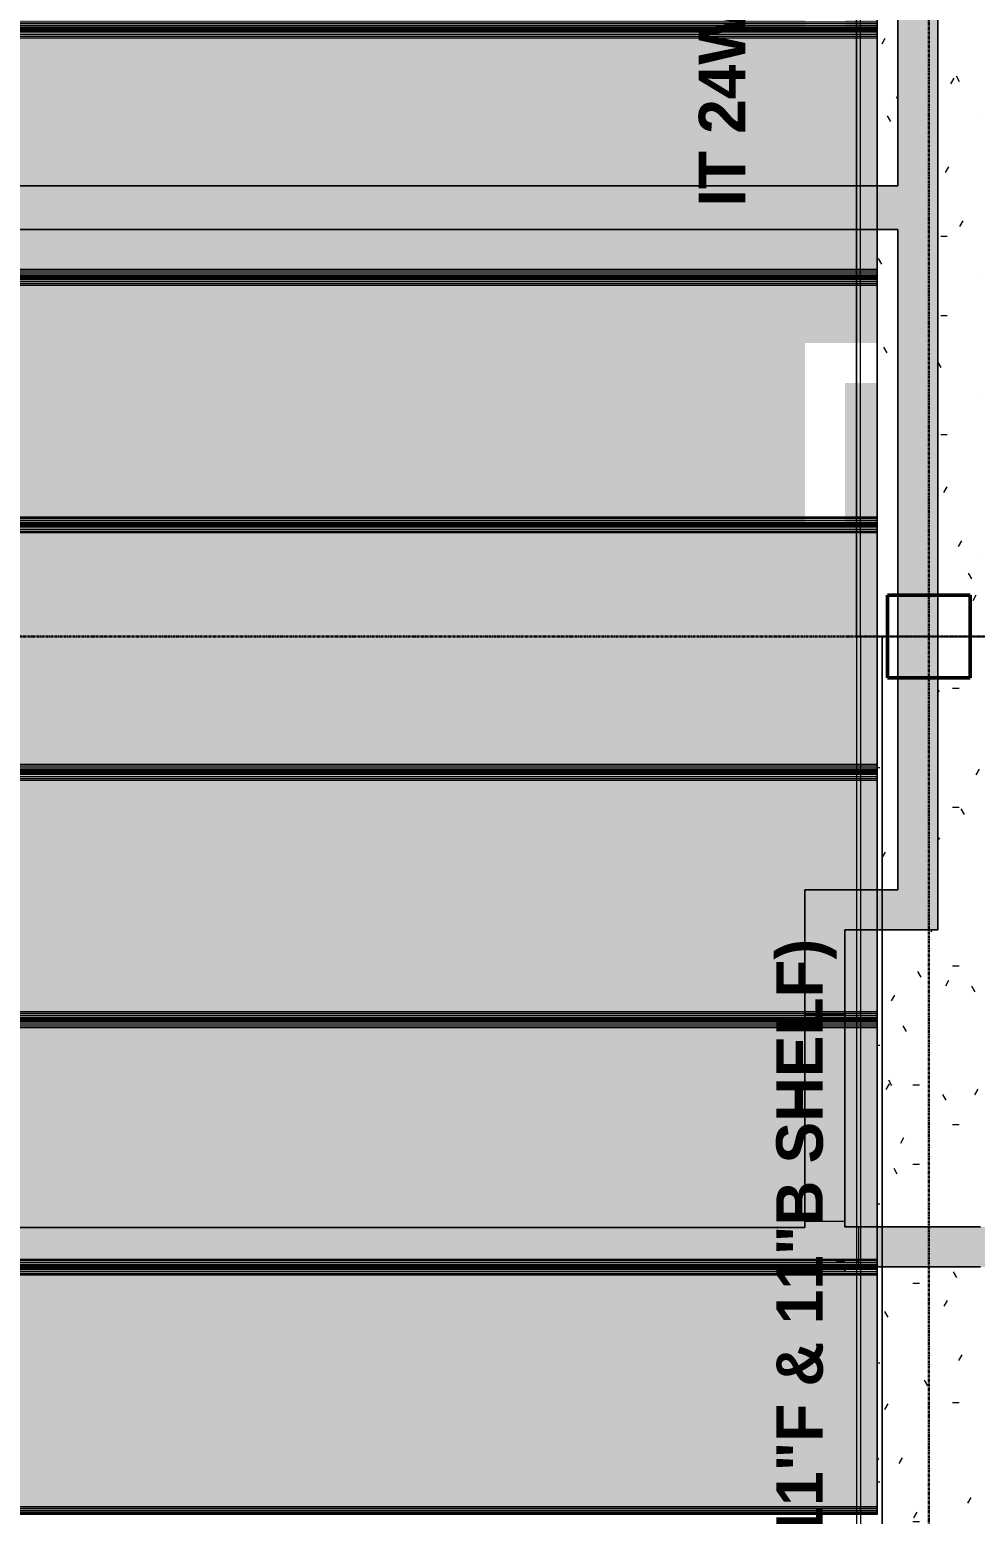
# Model space of a CAD drawing. Header units: inches. Extents: x -15746 to 650, y -81 to 12338.
# Drawn here: x -3655.3 to -3472.3, y 10297.3 to 10584.6 of the extents above; entities that cross this region are included whole.
import ezdxf

# ---------------------------------------------------------------- set-up
doc = ezdxf.new("R2010")
doc.units = ezdxf.units.IN
doc.header["$MEASUREMENT"] = 0
doc.linetypes.add('Grid Line 1_2_', pattern=[0.875, 0.5, -0.125, 0.125, -0.125])
for name, color, linetype, lineweight in [('I-WALL', 2, 'Continuous', 13), ('S-BEAM', 12, 'Continuous', 9), ('S-BEAM-IDEN', 2, 'Continuous', 30), ('S-COLS', 52, 'Continuous', 9), ('S-GRID', 1, 'Continuous', 9)]:
    doc.layers.add(name, color=color, linetype=linetype, lineweight=lineweight)
doc.styles.add('Century Gothic_B', font='', dxfattribs={"height": 9})
doc.styles.get('Century Gothic_B').set_extended_font_data('Century Gothic', bold=True)
pattern_1 = [(0, (0, 0), (30.72, 7.68), [1.267, -21.773, 1.267, -21.773, -122.88]), (0, (0, 0), (30.72, 7.68), [-46.08, 1.267, -44.813, 1.267, -21.773, -53.76]), (0, (0, 0), (30.72, 7.68), [-115.2, 1.267, -14.093, 1.267, -37.133]), (120, (11.52, 3.84), (-22.011075, 22.7643004), [1.267, -21.773, 1.267, -21.773, -122.88]), (120, (11.52, 3.84), (-22.011075, 22.7643004), [-46.08, 1.267, -44.813, 1.267, -21.773, -53.76]), (120, (11.52, 3.84), (-22.011075, 22.7643004), [-115.2, 1.267, -14.093, 1.267, -37.133]), (240, (15.36, 19.2), (-8.708925, -30.4443004), [1.267, -21.773, 1.267, -21.773, -122.88]), (240, (15.36, 19.2), (-8.708925, -30.4443004), [-46.08, 1.267, -44.813, 1.267, -21.773, -53.76]), (240, (15.36, 19.2), (-8.708925, -30.4443004), [-115.2, 1.267, -14.093, 1.267, -37.133])]
pattern_2 = [(270, (-10317.189, -3481.324), (7.68, -30.72), [1.267, -21.773, 1.267, -21.773, -122.88]), (270, (-10317.189, -3481.324), (7.68, -30.72), [-46.08, 1.267, -44.813, 1.267, -21.773, -53.76]), (270, (-10317.189, -3481.324), (7.68, -30.72), [-115.2, 1.267, -14.093, 1.267, -37.133]), (30, (-10313.349, -3492.844), (22.7643004, 22.011075), [1.267, -21.773, 1.267, -21.773, -122.88]), (30, (-10313.349, -3492.844), (22.7643004, 22.011075), [-46.08, 1.267, -44.813, 1.267, -21.773, -53.76]), (30, (-10313.349, -3492.844), (22.7643004, 22.011075), [-115.2, 1.267, -14.093, 1.267, -37.133]), (150, (-10297.989, -3496.684), (-30.4443004, 8.708925), [1.267, -21.773, 1.267, -21.773, -122.88]), (150, (-10297.989, -3496.684), (-30.4443004, 8.708925), [-46.08, 1.267, -44.813, 1.267, -21.773, -53.76]), (150, (-10297.989, -3496.684), (-30.4443004, 8.708925), [-115.2, 1.267, -14.093, 1.267, -37.133])]

# ---------------------------------------------------------------- blocks, each defined once
blk = doc.blocks.new('CTR - 1st Phase - Common Walls_rvt-1-FRAMING PLAN - 1ST FLOOR')
at = {"layer": 'I-WALL', "lineweight": 5, "transparency": 33554585}
h = blk.add_hatch(color=8, dxfattribs=at)
h.paths.add_polyline_path([(-3479.55, 10418.16), (-3479.55, 10459.19), (-3487.3, 10459.19), (-3487.3, 10418.16)], flags=0)
h.paths.add_polyline_path([(-3479.55, 10475.19), (-3479.55, 10642.81), (-3487.3, 10642.81), (-3487.3, 10475.19), (-3483.01, 10475.19)], flags=0)
for points in [[(-3495.32, 10545.94), (-3495.32, 10554.44), (-3819.32, 10554.44), (-3819.32, 10545.94), (-3531.71, 10545.94)], [(-3494.54, 10545.94), (-3494.54, 10554.44), (-3495.32, 10554.44), (-3495.32, 10545.94)], [(-3491.32, 10545.94), (-3491.32, 10554.44), (-3494.54, 10554.44), (-3494.54, 10545.94)], [(-3487.3, 10545.94), (-3487.3, 10554.44), (-3491.32, 10554.44), (-3491.32, 10545.94)], [(-3479.55, 10467.21), (-3479.55, 10467.23), (-3481.31, 10467.21)], [(-3505.3, 10410.41), (-3495.32, 10410.41), (-3495.32, 10418.16), (-3505.3, 10418.16)], [(-3491.32, 10410.41), (-3491.32, 10418.16), (-3495.32, 10418.16), (-3495.32, 10410.41), (-3494.54, 10410.41)], [(-3487.3, 10410.41), (-3479.55, 10410.41), (-3479.55, 10418.16), (-3491.32, 10418.16), (-3491.32, 10410.41)], [(-3497.55, 10394.09), (-3497.55, 10394.32), (-3505.3, 10394.32), (-3505.3, 10394.09)], [(-3505.3, 10392.66), (-3497.55, 10392.66), (-3497.55, 10393.49), (-3505.3, 10393.49), (-3505.3, 10393.03)], [(-3491.32, 10345.21), (-3471.32, 10345.24), (-3471.32, 10352.96), (-3491.32, 10352.96), (-3491.32, 10345.24)], [(-3505.3, 10346.04), (-3499.1, 10346.04), (-3499.46, 10346.43), (-3819.32, 10346.43), (-3819.32, 10346.04), (-3531.71, 10346.04)], [(-3531.71, 10344.78), (-3497.95, 10344.78), (-3498.29, 10345.15), (-3497.55, 10345.19), (-3497.57, 10345.24), (-3498.37, 10345.24), (-3498.71, 10345.61), (-3819.32, 10345.61), (-3819.32, 10344.78), (-3801.85, 10344.78)], [(-3499.1, 10346.04), (-3497.55, 10346.04), (-3497.55, 10346.43), (-3499.46, 10346.43)], [(-3494.92, 10346.04), (-3494.92, 10346.43), (-3495.32, 10346.43), (-3495.32, 10346.04), (-3495.21, 10346.04)], [(-3494.93, 10345.24), (-3494.92, 10345.24), (-3494.92, 10345.61), (-3495.32, 10345.61), (-3495.32, 10345.24)]]:
    blk.add_hatch(color=8, dxfattribs=at).paths.add_polyline_path(points, flags=0)
h = blk.add_hatch(color=8, dxfattribs=at)
h.paths.add_polyline_path([(-3482.04, 10459.19), (-3479.55, 10459.22), (-3479.55, 10467.21), (-3487.3, 10467.21), (-3487.3, 10459.19)], flags=0)
h.paths.add_polyline_path([(-3479.55, 10467.23), (-3479.55, 10475.19), (-3487.3, 10475.19), (-3487.3, 10467.23), (-3481.28, 10467.23)], flags=0)
h = blk.add_hatch(color=8, dxfattribs=at)
h.paths.add_polyline_path([(-3497.55, 10352.84), (-3497.55, 10354.09), (-3505.3, 10354.09), (-3505.3, 10352.84)], flags=0)
h.paths.add_polyline_path([(-3505.3, 10394.32), (-3497.55, 10394.32), (-3497.55, 10410.41), (-3505.3, 10410.41), (-3505.3, 10395.09)], flags=0)
h = blk.add_hatch(color=8, dxfattribs=at)
h.paths.add_polyline_path([(-3505.3, 10391.84), (-3497.55, 10391.84), (-3497.55, 10392.23), (-3505.3, 10392.23)], flags=0)
h.paths.add_polyline_path([(-3505.3, 10393.92), (-3497.55, 10393.92), (-3497.55, 10394.09), (-3505.3, 10394.09)], flags=0)
h = blk.add_hatch(color=8, dxfattribs=at)
h.paths.add_polyline_path([(-3505.3, 10354.09), (-3497.55, 10354.09), (-3497.55, 10391.84), (-3505.3, 10391.84)], flags=0)
h.paths.add_polyline_path([(-3497.55, 10392.23), (-3497.55, 10392.66), (-3505.3, 10392.66), (-3505.3, 10392.23)], flags=0)
h.paths.add_polyline_path([(-3505.3, 10393.49), (-3497.55, 10393.49), (-3497.55, 10393.92), (-3505.3, 10393.92)], flags=0)
h = blk.add_hatch(color=8, dxfattribs=at)
h.paths.add_polyline_path([(-3497.55, 10344.35), (-3497.55, 10345.15), (-3498.29, 10345.15), (-3497.95, 10344.78), (-3819.32, 10344.78), (-3819.32, 10344.35), (-3497.56, 10344.35)], flags=0)
h.paths.add_polyline_path([(-3497.55, 10345.24), (-3497.55, 10346.04), (-3819.32, 10346.04), (-3819.32, 10345.61), (-3498.71, 10345.61), (-3498.37, 10345.24), (-3497.57, 10345.24)], flags=0)
h.paths.add_polyline_path([(-3744.51, 10346.43), (-3497.55, 10346.43), (-3497.55, 10352.84), (-3819.32, 10352.84), (-3819.32, 10346.43), (-3801.85, 10346.43)], flags=0)
h = blk.add_hatch(color=8, dxfattribs=at)
h.paths.add_polyline_path([(-3454.92, 10345.21), (-3410.55, 10345.21), (-3410.55, 10345.49), (-3454.92, 10345.49)], flags=0)
h.paths.add_polyline_path([(-3495.32, 10345.24), (-3495.32, 10346.04), (-3497.55, 10346.04), (-3497.55, 10345.24)], flags=0)
h.paths.add_polyline_path([(-3451.75, 10345.89), (-3410.55, 10345.89), (-3410.55, 10346.69), (-3412.03, 10346.69), (-3411.65, 10346.32), (-3454.92, 10346.32), (-3454.92, 10345.89)], flags=0)
h.paths.add_polyline_path([(-3495.32, 10346.43), (-3495.32, 10352.96), (-3497.55, 10352.96), (-3497.55, 10346.43), (-3495.34, 10346.43)], flags=0)
h.paths.add_polyline_path([(-3412.11, 10346.77), (-3410.55, 10346.77), (-3410.55, 10347.58), (-3454.92, 10347.58), (-3454.92, 10347.15), (-3412.48, 10347.15)], flags=0)
h.paths.add_polyline_path([(-3413.31, 10347.97), (-3410.55, 10347.97), (-3410.55, 10352.96), (-3454.92, 10352.96), (-3454.92, 10347.97), (-3418.3, 10347.97)], flags=0)
h = blk.add_hatch(color=8, dxfattribs=at)
h.paths.add_polyline_path([(-3495.32, 10345.61), (-3494.92, 10345.61), (-3494.92, 10346.04), (-3495.32, 10346.04)], flags=0)
h.paths.add_polyline_path([(-3494.92, 10346.43), (-3494.92, 10352.96), (-3495.32, 10352.95), (-3495.32, 10346.43)], flags=0)
h = blk.add_hatch(color=8, dxfattribs=at)
h.paths.add_polyline_path([(-3468.11, 10345.21), (-3467.32, 10345.21), (-3467.32, 10345.49), (-3471.32, 10345.49), (-3471.32, 10345.21)], flags=0)
h.paths.add_polyline_path([(-3494.54, 10345.61), (-3491.32, 10345.61), (-3491.32, 10346.04), (-3494.92, 10346.04), (-3494.92, 10345.61)], flags=0)
h.paths.add_polyline_path([(-3468.11, 10345.89), (-3467.32, 10345.89), (-3467.32, 10346.32), (-3471.32, 10346.32), (-3471.32, 10345.89)], flags=0)
h.paths.add_polyline_path([(-3494.54, 10346.43), (-3491.32, 10346.43), (-3491.32, 10352.96), (-3494.92, 10352.96), (-3494.92, 10346.43)], flags=0)
h.paths.add_polyline_path([(-3467.32, 10347.15), (-3467.32, 10347.58), (-3471.32, 10347.58), (-3471.32, 10347.15), (-3468.11, 10347.15)], flags=0)
h.paths.add_polyline_path([(-3468.11, 10347.97), (-3467.32, 10347.97), (-3467.32, 10352.96), (-3471.32, 10352.96), (-3471.32, 10347.97)], flags=0)
h = blk.add_hatch(color=8, dxfattribs=at)
h.paths.add_polyline_path([(-3410.55, 10345.49), (-3410.55, 10345.89), (-3411.22, 10345.89), (-3410.83, 10345.49)], flags=0)
h.paths.add_polyline_path([(-3495.32, 10346.04), (-3495.34, 10346.43), (-3497.55, 10346.43), (-3497.55, 10346.04)], flags=0)
h.paths.add_polyline_path([(-3410.55, 10347.58), (-3410.55, 10347.97), (-3413.31, 10347.97), (-3412.91, 10347.58)], flags=0)
h = blk.add_hatch(color=8, dxfattribs=at)
h.paths.add_polyline_path([(-3471.32, 10345.49), (-3467.32, 10345.49), (-3467.32, 10345.89), (-3471.32, 10345.89)], flags=0)
h.paths.add_polyline_path([(-3494.54, 10346.04), (-3491.32, 10346.04), (-3491.32, 10346.43), (-3494.92, 10346.43), (-3494.92, 10346.04)], flags=0)
h.paths.add_polyline_path([(-3468.11, 10347.58), (-3467.32, 10347.58), (-3467.32, 10347.97), (-3471.32, 10347.97), (-3471.32, 10347.58)], flags=0)
h = blk.add_hatch(color=8, dxfattribs=at)
h.paths.add_polyline_path([(-3494.54, 10345.21), (-3491.32, 10345.24), (-3491.32, 10345.61), (-3494.92, 10345.61), (-3494.92, 10345.21)], flags=0)
h.paths.add_polyline_path([(-3471.32, 10346.32), (-3467.32, 10346.32), (-3467.32, 10347.15), (-3471.32, 10347.15), (-3471.32, 10346.69)], flags=0)
at = {"layer": 'I-WALL', "color": 253}
for p, q in [((-3487.3, 10554.44), (-3487.3, 10642.81)), ((-3479.55, 10642.81), (-3479.55, 10475.19)), ((-3819.32, 10554.44), (-3495.32, 10554.44)), ((-3495.32, 10554.44), (-3494.54, 10554.44)), ((-3494.54, 10554.44), (-3491.32, 10554.44)), ((-3491.32, 10554.44), (-3487.3, 10554.44)), ((-3495.32, 10545.94), (-3819.32, 10545.94)), ((-3494.54, 10545.94), (-3495.32, 10545.94)), ((-3491.32, 10545.94), (-3494.54, 10545.94)), ((-3487.3, 10545.94), (-3491.32, 10545.94)), ((-3487.3, 10475.19), (-3487.3, 10545.94)), ((-3487.3, 10475.12), (-3487.3, 10475.19)), ((-3487.3, 10467.23), (-3487.3, 10475.11)), ((-3479.55, 10475.16), (-3479.55, 10467.23)), ((-3487.3, 10459.27), (-3487.3, 10467.21)), ((-3479.55, 10467.21), (-3479.55, 10459.22)), ((-3487.3, 10459.19), (-3487.3, 10459.26)), ((-3487.3, 10418.16), (-3487.3, 10459.19)), ((-3479.55, 10459.19), (-3479.55, 10418.16)), ((-3505.3, 10418.16), (-3495.32, 10418.16)), ((-3505.3, 10418.16), (-3505.3, 10410.41)), ((-3495.32, 10418.16), (-3491.32, 10418.16)), ((-3491.32, 10418.16), (-3487.3, 10418.16)), ((-3479.55, 10410.41), (-3479.55, 10418.16)), ((-3505.3, 10394.32), (-3505.3, 10410.41)), ((-3497.55, 10410.41), (-3497.55, 10394.32)), ((-3495.32, 10410.41), (-3497.55, 10410.41)), ((-3491.32, 10410.41), (-3495.32, 10410.41)), ((-3479.55, 10410.41), (-3491.32, 10410.41)), ((-3505.3, 10394.09), (-3505.3, 10394.32)), ((-3497.55, 10394.32), (-3497.55, 10394.09)), ((-3505.3, 10393.92), (-3505.3, 10394.09)), ((-3505.3, 10394.09), (-3497.55, 10394.09)), ((-3505.3, 10393.49), (-3505.3, 10393.92)), ((-3505.3, 10393.12), (-3505.3, 10393.49)), ((-3505.3, 10392.66), (-3505.3, 10393.03)), ((-3505.3, 10392.23), (-3505.3, 10392.66)), ((-3505.3, 10391.84), (-3505.3, 10392.23)), ((-3505.3, 10352.84), (-3505.3, 10391.84)), ((-3497.55, 10394.09), (-3497.55, 10393.92)), ((-3497.55, 10393.92), (-3497.55, 10393.49)), ((-3497.55, 10393.49), (-3497.55, 10393.12)), ((-3497.55, 10393.03), (-3497.55, 10392.66)), ((-3497.55, 10392.66), (-3497.55, 10392.23)), ((-3497.55, 10392.23), (-3497.55, 10391.84)), ((-3497.55, 10391.84), (-3497.55, 10352.96)), ((-3505.3, 10354.09), (-3497.55, 10354.09)), ((-3819.32, 10352.84), (-3505.3, 10352.84)), ((-3497.55, 10352.96), (-3495.32, 10352.96)), ((-3495.32, 10352.96), (-3491.32, 10352.96)), ((-3494.92, 10352.96), (-3494.92, 10346.43)), ((-3491.32, 10352.96), (-3471.32, 10352.96)), ((-3494.92, 10346.43), (-3494.92, 10346.04)), ((-3494.92, 10346.04), (-3494.92, 10345.61)), ((-3494.92, 10345.61), (-3494.92, 10345.24)), ((-3497.55, 10344.34), (-3819.32, 10344.34)), ((-3495.32, 10345.21), (-3497.55, 10345.21)), ((-3497.55, 10344.35), (-3497.55, 10345.15)), ((-3491.32, 10345.21), (-3495.32, 10345.21)), ((-3471.32, 10345.21), (-3491.32, 10345.21))]:
    blk.add_line(p, q, dxfattribs=at)
at = {"layer": 'I-WALL', "color": 9}
for p, q in [((-3487.3, 10642.81), (-3487.3, 10554.44)), ((-3479.55, 10475.19), (-3479.55, 10642.81)), ((-3495.32, 10554.44), (-3819.32, 10554.44)), ((-3491.32, 10554.44), (-3495.32, 10554.44)), ((-3487.3, 10554.44), (-3491.32, 10554.44)), ((-3819.32, 10545.94), (-3495.32, 10545.94)), ((-3495.32, 10545.94), (-3491.32, 10545.94)), ((-3491.32, 10545.94), (-3487.3, 10545.94)), ((-3487.3, 10545.94), (-3487.3, 10475.19)), ((-3487.3, 10475.19), (-3487.3, 10475.12)), ((-3487.3, 10475.11), (-3487.3, 10467.23)), ((-3479.55, 10467.23), (-3479.55, 10475.16)), ((-3487.3, 10467.21), (-3487.3, 10459.27)), ((-3479.55, 10459.22), (-3479.55, 10467.21)), ((-3487.3, 10459.26), (-3487.3, 10459.19)), ((-3487.3, 10459.19), (-3487.3, 10418.16)), ((-3479.55, 10418.16), (-3479.55, 10459.19)), ((-3495.32, 10418.16), (-3505.3, 10418.16)), ((-3505.3, 10410.41), (-3505.3, 10418.16)), ((-3491.32, 10418.16), (-3495.32, 10418.16)), ((-3487.3, 10418.16), (-3491.32, 10418.16)), ((-3479.55, 10418.16), (-3479.55, 10410.41)), ((-3505.3, 10410.41), (-3505.3, 10394.32)), ((-3497.55, 10394.32), (-3497.55, 10410.41)), ((-3497.55, 10410.41), (-3495.32, 10410.41)), ((-3495.32, 10410.41), (-3491.32, 10410.41)), ((-3491.32, 10410.41), (-3479.55, 10410.41)), ((-3505.3, 10394.32), (-3505.3, 10394.09)), ((-3497.55, 10394.09), (-3497.55, 10394.32)), ((-3505.3, 10394.09), (-3505.3, 10393.92)), ((-3497.55, 10394.09), (-3505.3, 10394.09)), ((-3505.3, 10393.92), (-3505.3, 10393.12)), ((-3505.3, 10393.03), (-3505.3, 10392.23)), ((-3505.3, 10392.23), (-3505.3, 10391.84)), ((-3505.3, 10391.84), (-3505.3, 10354.09)), ((-3497.55, 10393.92), (-3497.55, 10394.09)), ((-3497.55, 10393.12), (-3497.55, 10393.92)), ((-3497.55, 10392.23), (-3497.55, 10393.03)), ((-3497.55, 10391.84), (-3497.55, 10392.23)), ((-3497.55, 10354.09), (-3497.55, 10391.84)), ((-3505.3, 10354.09), (-3505.3, 10352.84)), ((-3505.3, 10354.09), (-3497.55, 10354.09)), ((-3497.55, 10352.96), (-3497.55, 10354.09)), ((-3505.3, 10352.84), (-3819.32, 10352.84)), ((-3495.32, 10352.96), (-3497.55, 10352.96)), ((-3494.92, 10352.96), (-3495.32, 10352.96)), ((-3491.32, 10352.96), (-3494.92, 10352.96)), ((-3494.92, 10352.96), (-3494.92, 10346.43)), ((-3471.32, 10352.96), (-3491.32, 10352.96)), ((-3494.92, 10346.43), (-3494.92, 10346.04)), ((-3494.92, 10346.04), (-3494.92, 10345.61)), ((-3494.92, 10345.61), (-3494.92, 10345.24)), ((-3819.32, 10344.34), (-3497.55, 10344.34)), ((-3497.55, 10345.21), (-3495.32, 10345.21)), ((-3497.55, 10345.15), (-3497.55, 10344.35)), ((-3495.32, 10345.21), (-3494.92, 10345.21)), ((-3494.92, 10345.21), (-3491.32, 10345.21)), ((-3491.32, 10345.21), (-3471.32, 10345.21))]:
    blk.add_line(p, q, dxfattribs=at)
blk = doc.blocks.new('034100 - Precast Structural Concrete - Column - Corbels - 16_x16_-1699970-FRAMING PLAN - 1ST FLOOR')
at = {"layer": 'S-COLS'}
for p, q in [((-8.91, 8.98), (-8.98, 8.98)), ((-8.98, 8.98), (-8.98, -7.02)), ((6.94, 8.98), (-8.91, 8.98)), ((7.02, 8.98), (6.94, 8.98)), ((7.02, -7.02), (7.02, 8.98)), ((-8.98, -7.02), (-8.91, -7.02)), ((-8.91, -7.02), (6.94, -7.02)), ((6.94, -7.02), (7.02, -7.02))]:
    blk.add_line(p, q, dxfattribs=at)
at = {"layer": 'S-COLS', "lineweight": 50}
for p, q in [((-8.98, -7.02), (-8.98, 8.98)), ((-8.98, 8.98), (-8.91, 8.98)), ((-8.91, 8.98), (6.94, 8.98)), ((6.94, 8.98), (7.02, 8.98)), ((7.02, 8.98), (7.02, -7.02)), ((-8.91, -7.02), (-8.98, -7.02)), ((6.94, -7.02), (-8.91, -7.02)), ((7.02, -7.02), (6.94, -7.02))]:
    blk.add_line(p, q, dxfattribs=at)
blk = doc.blocks.new('034100 - Precast Structural Concrete - Solid Plank - 12_-V46-FRAMING PLAN - 1ST FLOOR')
at = {"layer": 'S-BEAM', "transparency": 33554483}
for points in [[(4, 23.9), (0, 23.9), (0, 23.52), (4, 23.52)], [(4, 23.09), (0, 23.09), (0, 22.7), (4, 22.7)], [(3.21, -22.7), (0, -22.7), (0, -23.09), (4, -23.09), (4, -22.7)], [(328, -22.7), (4, -22.7), (4, -23.09), (328, -23.09)], [(0, -23.52), (0, -23.9), (4, -23.9), (4, -23.52), (3.21, -23.52)], [(4, -23.52), (4, -23.9), (328, -23.9), (328, -23.52), (40.39, -23.52)]]:
    blk.add_hatch(color=256, dxfattribs=at).paths.add_polyline_path(points, flags=0)
h = blk.add_hatch(color=256, dxfattribs=at)
h.paths.add_polyline_path([(4, 23.52), (0, 23.52), (0, 23.09), (4, 23.09)], flags=0)
h.paths.add_polyline_path([(0, 22.7), (0, -3.48), (4, -3.48), (4, 22.7), (3.21, 22.7)], flags=0)
h.paths.add_polyline_path([(3.21, -11.23), (0, -11.23), (0, -22.7), (4, -22.7), (4, -11.23)], flags=0)
h.paths.add_polyline_path([(0, -23.09), (0, -23.52), (4, -23.52), (4, -23.09), (3.21, -23.09)], flags=0)
h = blk.add_hatch(color=256, dxfattribs=at)
h.paths.add_polyline_path([(328, 23.9), (13.98, 23.9), (13.98, 23.52), (328, 23.52)], flags=0)
h.paths.add_polyline_path([(4, 23.9), (4, 23.52), (6.23, 23.52), (6.23, 23.9)], flags=0)
h = blk.add_hatch(color=256, dxfattribs=at)
h.paths.add_polyline_path([(328, 23.52), (13.98, 23.52), (13.98, 23.09), (328, 23.09)], flags=0)
h.paths.add_polyline_path([(6.23, 23.52), (4, 23.52), (4, 23.09), (6.23, 23.09)], flags=0)
h.paths.add_polyline_path([(310.53, 22.7), (13.98, 22.7), (13.98, -11.23), (4, -11.23), (4, -22.7), (328, -22.7), (328, 22.7)], flags=0)
h.paths.add_polyline_path([(4, 22.7), (4, -3.48), (6.23, -3.48), (6.23, 22.7)], flags=0)
h.paths.add_polyline_path([(6.23, -23.09), (4, -23.09), (4, -23.52), (328, -23.52), (328, -23.09), (13.98, -23.09)], flags=0)
h = blk.add_hatch(color=256, dxfattribs=at)
h.paths.add_polyline_path([(13.98, 23.09), (13.98, 22.7), (328, 22.7), (328, 23.09), (40.39, 23.09)], flags=0)
h.paths.add_polyline_path([(4, 23.09), (4, 22.7), (6.23, 22.7), (6.23, 23.09)], flags=0)
at = {"layer": 'S-BEAM'}
for p, q in [((0, 23.94), (0, 23.9)), ((4, 23.94), (0, 23.94)), ((0, 23.76), (0, 23.9)), ((0, 23.9), (0, 23.52)), ((4, 23.9), (0, 23.9)), ((0, 23.52), (0, 23.76)), ((0, 23.76), (4, 23.76)), ((4, 23.76), (0, 23.76)), ((0, 23.52), (0, -23.52)), ((0, 22.7), (0, 23.52)), ((0, 23.52), (4, 23.52)), ((0, 22.7), (0, 23.09)), ((0, 23.09), (0, 22.7)), ((4, 23.09), (0, 23.09)), ((4, 23.09), (0, 23.09)), ((328, 23.94), (4, 23.94)), ((328, 23.9), (4, 23.9)), ((4, 23.76), (328, 23.76)), ((328, 23.76), (4, 23.76)), ((4, 23.52), (328, 23.52)), ((328, 23.09), (4, 23.09)), ((328, 23.09), (4, 23.09)), ((0, 22.4), (0, 22.7)), ((4, 22.7), (0, 22.7)), ((0, -22.4), (0, 22.4)), ((4, 22.4), (0, 22.4)), ((328, 22.7), (4, 22.7)), ((328, 22.4), (4, 22.4)), ((0, -22.7), (0, -22.4)), ((4, -22.4), (0, -22.4)), ((0, -23.52), (0, -22.7)), ((0, -22.7), (0, -23.09)), ((0, -23.09), (0, -22.7)), ((4, -22.7), (0, -22.7)), ((328, -22.4), (4, -22.4)), ((328, -22.7), (4, -22.7)), ((4, -23.09), (0, -23.09)), ((4, -23.09), (0, -23.09)), ((0, -23.52), (0, -23.9)), ((0, -23.76), (0, -23.52)), ((4, -23.52), (0, -23.52)), ((0, -23.9), (0, -23.76)), ((4, -23.76), (0, -23.76)), ((4, -23.76), (0, -23.76)), ((0, -23.9), (0, -23.94)), ((4, -23.9), (0, -23.9)), ((4, -23.94), (0, -23.94)), ((328, -23.09), (4, -23.09)), ((328, -23.09), (4, -23.09)), ((328, -23.52), (4, -23.52)), ((328, -23.76), (4, -23.76)), ((328, -23.76), (4, -23.76)), ((328, -23.9), (4, -23.9)), ((328, -23.94), (4, -23.94))]:
    blk.add_line(p, q, dxfattribs=at)
blk = doc.blocks.new('034100 - Precast Structural Concrete - Solid Plank - 12_-V38-FRAMING PLAN - 1ST FLOOR')
at = {"layer": 'S-BEAM', "transparency": 33554483}
for points in [[(0, 23.9), (0, 23.52), (4, 23.52), (4, 23.9), (3.21, 23.9)], [(0, 23.09), (0, 22.7), (4, 22.7), (4, 23.09), (3.21, 23.09)], [(40.39, 23.9), (4, 23.9), (4, 23.52), (328, 23.52), (328, 23.9), (310.53, 23.9)], [(328, 23.09), (4, 23.09), (4, 22.7), (328, 22.7)], [(3.21, -22.7), (0, -22.7), (0, -23.09), (4, -23.09), (4, -22.7)], [(310.53, -22.7), (4, -22.7), (4, -23.09), (328, -23.09), (328, -22.7)], [(0, -23.52), (0, -23.9), (4, -23.9), (4, -23.52), (3.21, -23.52)], [(0, -23.9), (0, -23.94), (3.21, -23.9)], [(4, -23.52), (4, -23.9), (328, -23.9), (328, -23.52), (40.39, -23.52)]]:
    blk.add_hatch(color=256, dxfattribs=at).paths.add_polyline_path(points, flags=0)
h = blk.add_hatch(color=256, dxfattribs=at)
h.paths.add_polyline_path([(4, 23.52), (0, 23.52), (0, 23.09), (4, 23.09)], flags=0)
h.paths.add_polyline_path([(4, 22.7), (0, 22.7), (0, -22.7), (4, -22.7), (4, 17.29)], flags=0)
h.paths.add_polyline_path([(3.21, -23.09), (0, -23.09), (0, -23.52), (4, -23.52), (4, -23.09)], flags=0)
h = blk.add_hatch(color=256, dxfattribs=at)
h.paths.add_polyline_path([(328, 23.52), (4, 23.52), (4, 23.09), (328, 23.09)], flags=0)
h.paths.add_polyline_path([(40.39, 22.7), (4, 22.7), (4, -22.7), (328, -22.7), (328, 22.7), (310.53, 22.7)], flags=0)
h.paths.add_polyline_path([(328, -23.09), (4, -23.09), (4, -23.52), (328, -23.52)], flags=0)
at = {"layer": 'S-BEAM'}
for p, q in [((0, 23.94), (0, 23.9)), ((4, 23.94), (0, 23.94)), ((0, 23.76), (0, 23.9)), ((0, 23.9), (0, 23.52)), ((4, 23.9), (0, 23.9)), ((0, 23.52), (0, 23.76)), ((0, 23.76), (4, 23.76)), ((4, 23.76), (0, 23.76)), ((0, 23.52), (0, -23.52)), ((0, 22.7), (0, 23.52)), ((0, 23.52), (4, 23.52)), ((0, 22.7), (0, 23.09)), ((0, 23.09), (0, 22.7)), ((4, 23.09), (0, 23.09)), ((4, 23.09), (0, 23.09)), ((328, 23.94), (4, 23.94)), ((328, 23.9), (4, 23.9)), ((4, 23.76), (328, 23.76)), ((328, 23.76), (4, 23.76)), ((4, 23.52), (328, 23.52)), ((328, 23.09), (4, 23.09)), ((328, 23.09), (4, 23.09)), ((0, 22.4), (0, 22.7)), ((4, 22.7), (0, 22.7)), ((0, -22.4), (0, 22.4)), ((4, 22.4), (0, 22.4)), ((328, 22.7), (4, 22.7)), ((328, 22.4), (4, 22.4)), ((0, -22.7), (0, -22.4)), ((4, -22.4), (0, -22.4)), ((0, -23.52), (0, -22.7)), ((0, -22.7), (0, -23.09)), ((0, -23.09), (0, -22.7)), ((4, -22.7), (0, -22.7)), ((328, -22.4), (4, -22.4)), ((328, -22.7), (4, -22.7)), ((4, -23.09), (0, -23.09)), ((4, -23.09), (0, -23.09)), ((0, -23.52), (0, -23.9)), ((0, -23.76), (0, -23.52)), ((4, -23.52), (0, -23.52)), ((0, -23.9), (0, -23.76)), ((4, -23.76), (0, -23.76)), ((4, -23.76), (0, -23.76)), ((0, -23.9), (0, -23.94)), ((4, -23.9), (0, -23.9)), ((4, -23.94), (0, -23.94)), ((328, -23.09), (4, -23.09)), ((328, -23.09), (4, -23.09)), ((328, -23.52), (4, -23.52)), ((328, -23.76), (4, -23.76)), ((328, -23.76), (4, -23.76)), ((328, -23.9), (4, -23.9)), ((328, -23.94), (4, -23.94))]:
    blk.add_line(p, q, dxfattribs=at)
blk = doc.blocks.new('034100 - Precast Structural Concrete - Solid Plank - 12_-V47-FRAMING PLAN - 1ST FLOOR')
at = {"layer": 'S-BEAM', "transparency": 33554483}
for points in [[(4, 23.9), (0, 23.9), (0, 23.52), (4, 23.52)], [(0, 23.09), (0, 22.7), (4, 22.7), (4, 23.09), (3.21, 23.09)], [(328, 23.9), (4, 23.9), (4, 23.52), (328, 23.52)], [(4, 23.09), (4, 22.7), (328, 22.7), (328, 23.09), (40.39, 23.09)], [(3.21, -22.7), (0, -22.7), (0, -23.09), (4, -23.09), (4, -22.7)], [(310.53, -22.7), (4, -22.7), (4, -23.09), (328, -23.09), (328, -22.7)], [(0, -23.52), (0, -23.9), (4, -23.9), (4, -23.52), (3.21, -23.52)], [(0, -23.9), (0, -23.94), (3.21, -23.9)], [(310.53, -23.52), (4, -23.52), (4, -23.9), (328, -23.9), (328, -23.52)]]:
    blk.add_hatch(color=256, dxfattribs=at).paths.add_polyline_path(points, flags=0)
h = blk.add_hatch(color=256, dxfattribs=at)
h.paths.add_polyline_path([(4, 23.52), (0, 23.52), (0, 23.09), (4, 23.09)], flags=0)
h.paths.add_polyline_path([(4, 22.7), (0, 22.7), (0, -2.31), (4, -2.31)], flags=0)
h.paths.add_polyline_path([(0, -2.33), (0, -22.7), (4, -22.7), (4, -2.33), (3.21, -2.33)], flags=0)
h.paths.add_polyline_path([(4, -23.09), (0, -23.09), (0, -23.52), (4, -23.52)], flags=0)
h = blk.add_hatch(color=256, dxfattribs=at)
h.paths.add_polyline_path([(40.39, 23.52), (4, 23.52), (4, 23.09), (328, 23.09), (328, 23.52), (310.53, 23.52)], flags=0)
h.paths.add_polyline_path([(328, 22.7), (4, 22.7), (4, -22.7), (328, -22.7)], flags=0)
h.paths.add_polyline_path([(4, -23.09), (4, -23.52), (328, -23.52), (328, -23.09), (40.39, -23.09)], flags=0)
at = {"layer": 'S-BEAM'}
for p, q in [((0, 23.94), (0, 23.9)), ((4, 23.94), (0, 23.94)), ((0, 23.76), (0, 23.9)), ((0, 23.9), (0, 23.52)), ((4, 23.9), (0, 23.9)), ((0, 23.52), (0, 23.76)), ((0, 23.76), (4, 23.76)), ((4, 23.76), (0, 23.76)), ((0, 23.52), (0, -2.31)), ((0, 22.7), (0, 23.52)), ((0, 23.52), (4, 23.52)), ((0, 22.7), (0, 23.09)), ((0, 23.09), (0, 22.7)), ((4, 23.09), (0, 23.09)), ((4, 23.09), (0, 23.09)), ((328, 23.94), (4, 23.94)), ((328, 23.9), (4, 23.9)), ((4, 23.76), (328, 23.76)), ((328, 23.76), (4, 23.76)), ((4, 23.52), (328, 23.52)), ((328, 23.09), (4, 23.09)), ((328, 23.09), (4, 23.09)), ((0, 22.4), (0, 22.7)), ((4, 22.7), (0, 22.7)), ((0, -2.31), (0, 22.4)), ((4, 22.4), (0, 22.4)), ((328, 22.7), (4, 22.7)), ((328, 22.4), (4, 22.4)), ((0, -2.33), (0, -23.52)), ((0, -22.4), (0, -2.33)), ((0, -22.7), (0, -22.4)), ((4, -22.4), (0, -22.4)), ((0, -23.52), (0, -22.7)), ((0, -22.7), (0, -23.09)), ((0, -23.09), (0, -22.7)), ((4, -22.7), (0, -22.7)), ((328, -22.4), (4, -22.4)), ((328, -22.7), (4, -22.7)), ((4, -23.09), (0, -23.09)), ((4, -23.09), (0, -23.09)), ((0, -23.52), (0, -23.9)), ((0, -23.76), (0, -23.52)), ((4, -23.52), (0, -23.52)), ((0, -23.9), (0, -23.76)), ((4, -23.76), (0, -23.76)), ((4, -23.76), (0, -23.76)), ((0, -23.9), (0, -23.94)), ((4, -23.9), (0, -23.9)), ((4, -23.94), (0, -23.94)), ((328, -23.09), (4, -23.09)), ((328, -23.09), (4, -23.09)), ((328, -23.52), (4, -23.52)), ((328, -23.76), (4, -23.76)), ((328, -23.76), (4, -23.76)), ((328, -23.9), (4, -23.9)), ((328, -23.94), (4, -23.94))]:
    blk.add_line(p, q, dxfattribs=at)
blk = doc.blocks.new('034100 - Precast Structural Concrete - Solid Plank - 12_-V48-FRAMING PLAN - 1ST FLOOR')
at = {"layer": 'S-BEAM', "transparency": 33554483}
for points in [[(4, 23.94), (4, 23.92), (6.22, 23.94)], [(3.6, -22.7), (0, -22.7), (0, -23.09), (4, -23.09), (4, -22.7)], [(0, -23.52), (0, -23.9), (4, -23.9), (4, -23.52), (3.21, -23.52)], [(0, -23.9), (0, -23.94), (3.21, -23.9)]]:
    blk.add_hatch(color=256, dxfattribs=at).paths.add_polyline_path(points, flags=0)
h = blk.add_hatch(color=256, dxfattribs=at)
h.paths.add_polyline_path([(4, 16.17), (0, 16.17), (0, -22.7), (4, -22.7)], flags=0)
h.paths.add_polyline_path([(4, -23.09), (0, -23.09), (0, -23.52), (4, -23.52)], flags=0)
h = blk.add_hatch(color=256, dxfattribs=at)
h.paths.add_polyline_path([(328, 16.3), (13.97, 16.3), (13.97, -22.7), (328, -22.7)], flags=0)
h.paths.add_polyline_path([(6.22, 16.17), (4, 16.17), (4, -22.7), (6.22, -22.7), (6.22, 15.05)], flags=0)
h.paths.add_polyline_path([(4, -23.09), (4, -23.52), (6.22, -23.52), (6.22, -23.09)], flags=0)
h.paths.add_polyline_path([(328, -23.09), (13.97, -23.09), (13.97, -23.52), (328, -23.52)], flags=0)
h = blk.add_hatch(color=256, dxfattribs=at)
h.paths.add_polyline_path([(40.39, -22.7), (13.97, -22.7), (13.97, -23.09), (328, -23.09), (328, -22.7), (310.53, -22.7)], flags=0)
h.paths.add_polyline_path([(4, -22.7), (4, -23.09), (6.22, -23.09), (6.22, -22.7)], flags=0)
h = blk.add_hatch(color=256, dxfattribs=at)
h.paths.add_polyline_path([(13.97, -23.52), (13.97, -23.9), (328, -23.9), (328, -23.52), (40.39, -23.52)], flags=0)
h.paths.add_polyline_path([(4, -23.52), (4, -23.9), (6.22, -23.9), (6.22, -23.52)], flags=0)
at = {"layer": 'S-BEAM'}
for p, q in [((0, 23.94), (0, 23.9)), ((4, 23.94), (0, 23.94)), ((0, 23.76), (0, 23.9)), ((0, 23.9), (0, 23.52)), ((4, 23.9), (0, 23.9)), ((0, 23.52), (0, 23.76)), ((0, 23.76), (4, 23.76)), ((4, 23.76), (0, 23.76)), ((0, 23.52), (0, -23.52)), ((0, 22.7), (0, 23.52)), ((0, 23.52), (4, 23.52)), ((0, 22.7), (0, 23.09)), ((0, 23.09), (0, 22.7)), ((4, 23.09), (0, 23.09)), ((4, 23.09), (0, 23.09)), ((328, 23.94), (4, 23.94)), ((328, 23.9), (4, 23.9)), ((4, 23.76), (328, 23.76)), ((328, 23.76), (4, 23.76)), ((4, 23.52), (328, 23.52)), ((328, 23.09), (4, 23.09)), ((328, 23.09), (4, 23.09)), ((0, 22.4), (0, 22.7)), ((4, 22.7), (0, 22.7)), ((0, -22.4), (0, 22.4)), ((4, 22.4), (0, 22.4)), ((328, 22.7), (4, 22.7)), ((328, 22.4), (4, 22.4)), ((0, -22.7), (0, -22.4)), ((4, -22.4), (0, -22.4)), ((0, -23.52), (0, -22.7)), ((0, -22.7), (0, -23.09)), ((0, -23.09), (0, -22.7)), ((4, -22.7), (0, -22.7)), ((328, -22.4), (4, -22.4)), ((328, -22.7), (4, -22.7)), ((4, -23.09), (0, -23.09)), ((4, -23.09), (0, -23.09)), ((0, -23.52), (0, -23.9)), ((0, -23.76), (0, -23.52)), ((4, -23.52), (0, -23.52)), ((0, -23.9), (0, -23.76)), ((4, -23.76), (0, -23.76)), ((4, -23.76), (0, -23.76)), ((0, -23.9), (0, -23.94)), ((4, -23.9), (0, -23.9)), ((4, -23.94), (0, -23.94)), ((328, -23.09), (4, -23.09)), ((328, -23.09), (4, -23.09)), ((328, -23.52), (4, -23.52)), ((328, -23.76), (4, -23.76)), ((328, -23.76), (4, -23.76)), ((328, -23.9), (4, -23.9)), ((328, -23.94), (4, -23.94))]:
    blk.add_line(p, q, dxfattribs=at)
blk = doc.blocks.new('034100 - Precast Structural Concrete - Solid Plank - 12_-V49-FRAMING PLAN - 1ST FLOOR')
at = {"layer": 'S-BEAM', "transparency": 33554483}
for points in [[(0, 23.9), (0, 23.52), (4, 23.52), (4, 23.9), (3.21, 23.9)], [(3.21, 23.09), (0, 23.09), (0, 22.7), (4, 22.7), (4, 23.09)], [(40.39, 23.9), (4, 23.9), (4, 23.52), (328, 23.52), (328, 23.9), (310.53, 23.9)], [(310.53, 23.09), (4, 23.09), (4, 22.7), (328, 22.7), (328, 23.09)], [(3.21, -22.7), (0, -22.7), (0, -23.09), (4, -23.09), (4, -22.7)], [(40.39, -22.7), (4, -22.7), (4, -23.09), (328, -23.09), (328, -22.7), (310.53, -22.7)], [(0, -23.52), (0, -23.9), (4, -23.9), (4, -23.52), (3.21, -23.52)], [(0, -23.9), (0, -23.94), (3.21, -23.9)], [(4, -23.52), (4, -23.9), (6.22, -23.9), (6.22, -23.52)], [(4, -23.9), (4, -23.94), (6.22, -23.9)]]:
    blk.add_hatch(color=256, dxfattribs=at).paths.add_polyline_path(points, flags=0)
h = blk.add_hatch(color=256, dxfattribs=at)
h.paths.add_polyline_path([(4, 23.52), (0, 23.52), (0, 23.09), (4, 23.09)], flags=0)
h.paths.add_polyline_path([(4, 22.7), (0, 22.7), (0, -22.7), (4, -22.7), (4, 12.27)], flags=0)
h.paths.add_polyline_path([(4, -23.09), (0, -23.09), (0, -23.52), (4, -23.52)], flags=0)
h = blk.add_hatch(color=256, dxfattribs=at)
h.paths.add_polyline_path([(328, 23.52), (4, 23.52), (4, 23.09), (328, 23.09)], flags=0)
h.paths.add_polyline_path([(40.39, 22.7), (4, 22.7), (4, -22.7), (328, -22.7), (328, 22.7), (310.53, 22.7)], flags=0)
h.paths.add_polyline_path([(6.22, -23.09), (4, -23.09), (4, -23.52), (6.22, -23.52)], flags=0)
at = {"layer": 'S-BEAM'}
for p, q in [((0, 23.94), (0, 23.9)), ((0, 23.76), (0, 23.9)), ((0, 23.9), (0, 23.52)), ((4, 23.9), (0, 23.9)), ((0, 23.52), (0, 23.76)), ((0, 23.76), (4, 23.76)), ((4, 23.76), (0, 23.76)), ((0, 23.52), (0, -23.52)), ((0, 22.7), (0, 23.52)), ((0, 23.52), (4, 23.52)), ((0, 22.7), (0, 23.09)), ((0, 23.09), (0, 22.7)), ((4, 23.09), (0, 23.09)), ((4, 23.09), (0, 23.09)), ((328, 23.9), (4, 23.9)), ((4, 23.76), (328, 23.76)), ((328, 23.76), (4, 23.76)), ((4, 23.52), (328, 23.52)), ((328, 23.09), (4, 23.09)), ((328, 23.09), (4, 23.09)), ((0, 22.4), (0, 22.7)), ((4, 22.7), (0, 22.7)), ((0, -22.4), (0, 22.4)), ((4, 22.4), (0, 22.4)), ((328, 22.7), (4, 22.7)), ((328, 22.4), (4, 22.4)), ((0, -22.7), (0, -22.4)), ((4, -22.4), (0, -22.4)), ((0, -23.52), (0, -22.7)), ((0, -22.7), (0, -23.09)), ((0, -23.09), (0, -22.7)), ((4, -22.7), (0, -22.7)), ((328, -22.4), (4, -22.4)), ((328, -22.7), (4, -22.7)), ((4, -23.09), (0, -23.09)), ((4, -23.09), (0, -23.09)), ((0, -23.52), (0, -23.9)), ((0, -23.76), (0, -23.52)), ((4, -23.52), (0, -23.52)), ((0, -23.9), (0, -23.76)), ((4, -23.76), (0, -23.76)), ((4, -23.76), (0, -23.76)), ((0, -23.9), (0, -23.94)), ((4, -23.9), (0, -23.9)), ((4, -23.94), (0, -23.94)), ((328, -23.09), (4, -23.09)), ((328, -23.09), (4, -23.09)), ((328, -23.52), (4, -23.52)), ((328, -23.76), (4, -23.76)), ((328, -23.76), (4, -23.76)), ((328, -23.9), (4, -23.9)), ((328, -23.94), (4, -23.94))]:
    blk.add_line(p, q, dxfattribs=at)
blk = doc.blocks.new('034100 - Precast Structural Concrete - Inverted Tee - IT 28IT32 _11_F _ 11_B SHELF_-1872232-FRAMING PLAN - 1ST FLOOR')
at = {"layer": 'S-BEAM'}
h = blk.add_hatch(dxfattribs=at)
h.set_pattern_fill('FP_34', color=256, style=0, pattern_type=2)
h.set_pattern_definition(pattern_2)
h.paths.add_polyline_path([(-150.04, -10), (-150.02, -10), (-150.04, -8)], flags=0)
h.paths.add_polyline_path([(-150.02, -8), (-142, -8), (-142, 8), (-150.02, 8), (-150.02, 0.02)], flags=0)
h.paths.add_polyline_path([(142, -1.77), (142, -8), (150.02, -8), (150.02, -1.77), (142.03, -1.77)], flags=0)
h.paths.add_polyline_path([(150.02, 8), (150.04, 8), (150.02, 10)], flags=0)
h.paths.add_polyline_path([(142, 5.98), (150.02, 5.98), (150.02, 8), (142, 8)], flags=0)
h = blk.add_hatch(dxfattribs=at)
h.set_pattern_fill('FP_34', color=256, style=0, pattern_type=2)
h.set_pattern_definition(pattern_2)
h.paths.add_polyline_path([(-150.02, -8), (-150.02, -10), (28.02, -10), (28, 10), (-150.02, 10), (-150.02, 8), (-142, 8), (-142, -8), (-142.08, -8)], flags=0)
h.paths.add_polyline_path([(35.77, -10), (150.02, -10), (150.02, -8), (142, -8), (142, -1.77), (93.22, -1.77), (93.22, 10), (35.77, 10)], flags=0)
h.paths.add_polyline_path([(100.97, 10), (100.97, 5.98), (142, 5.98), (142, 8), (150.02, 8), (150.02, 10), (120.96, 10)], flags=0)
h = blk.add_hatch(dxfattribs=at)
h.set_pattern_fill('FP_34', color=256, style=0, pattern_type=2)
h.set_pattern_definition(pattern_2)
h.paths.add_polyline_path([(150.02, -8), (150.04, -8), (150.02, -1.77)], flags=0)
h.paths.add_polyline_path([(150.02, 5.98), (150.04, 5.98), (150.02, 8)], flags=0)
for p, q in [((150.02, 14), (-150.02, 14)), ((150.02, 14), (-150.02, 14)), ((150.02, 13.21), (-150.02, 13.21)), ((150.04, 13.21), (150.04, 14)), ((150.04, 14), (150.04, 9)), ((150.04, 8), (150.04, 13.21)), ((-150.02, 9), (150.02, 9)), ((150.02, 9), (-150.02, 9)), ((150.04, 9), (150.04, 8)), ((150.04, 8), (150.04, -8)), ((150.04, -8), (150.04, 8)), ((150.04, -8), (150.04, -9)), ((150.04, -13.21), (150.04, -8))]:
    blk.add_line(p, q, dxfattribs=at)

msp = doc.modelspace()

# ---------------------------------------------------------------- hatches: boundary and pattern name
at = {"layer": 'S-BEAM'}
h = msp.add_hatch(dxfattribs=at)
h.set_pattern_fill('FP_3', color=256, style=0, pattern_type=2)
h.set_pattern_definition(pattern_1)
h.paths.add_polyline_path([(-3473.32374, 10467.22877), (-3471.32374, 10467.22877), (-3471.32374, 10839.15396), (-3473.32374, 10839.15396), (-3473.32374, 10831.1894), (-3479.54874, 10831.1894), (-3479.54874, 10726.40793), (-3479.29874, 10726.40793), (-3479.29874, 10708.1644), (-3479.54874, 10708.1644), (-3479.54874, 10707.7894), (-3491.32374, 10707.7894), (-3491.32374, 10650.5644), (-3479.54874, 10650.5644), (-3479.54874, 10475.1894), (-3473.32374, 10475.1894), (-3473.32374, 10475.11066)], flags=0)
h.paths.add_polyline_path([(-3491.32374, 10467.22877), (-3489.32374, 10467.22877), (-3489.32374, 10475.1894), (-3487.29874, 10475.1894), (-3487.29874, 10545.9394), (-3491.32374, 10545.9394), (-3491.32374, 10475.11066)], flags=0)
h.paths.add_polyline_path([(-3487.81429, 10554.4394), (-3487.29874, 10554.4394), (-3487.29874, 10642.8144), (-3491.32374, 10642.8144), (-3491.32374, 10554.4394)], flags=0)
h.paths.add_polyline_path([(-3491.32374, 10715.5394), (-3487.29874, 10715.5394), (-3487.29874, 10831.1894), (-3488.32374, 10831.1894), (-3488.32374, 10823.65833), (-3491.32374, 10823.65833), (-3491.32374, 10727.00872)], flags=0)
h = msp.add_hatch(dxfattribs=at)
h.set_pattern_fill('FP_3', color=256, style=0, pattern_type=2)
h.set_pattern_definition(pattern_1)
h.paths.add_polyline_path([(-3473.32374, 10467.22877), (-3473.32374, 10475.1894), (-3479.54874, 10475.15876), (-3479.54874, 10467.22877)], flags=0)
h.paths.add_polyline_path([(-3487.29874, 10467.22877), (-3487.29874, 10475.1894), (-3489.32374, 10475.1894), (-3489.32374, 10467.22877)], flags=0)
h.paths.add_polyline_path([(-3488.32374, 10831.1894), (-3487.29874, 10831.19936), (-3487.29874, 10833.9394), (-3488.32374, 10833.9394), (-3488.32374, 10831.19432)], flags=0)
h.paths.add_polyline_path([(-3473.32374, 10831.1894), (-3473.32374, 10839.15396), (-3479.54874, 10839.15396), (-3479.54874, 10831.1894), (-3474.32374, 10831.1894)], flags=0)

# ---------------------------------------------------------------- linework, layer by layer
for p, q in [((-3495.32374, 10839.17365), (-3495.32374, 10467.22877)), ((-3495.32374, 10467.20514), (-3495.32374, 10839.17365)), ((-3494.53634, 10467.20514), (-3494.53634, 10839.17365)), ((-3491.32374, 10467.22877), (-3491.32374, 10839.15396)), ((-3491.32374, 10584.18652), (-3491.32374, 10584.56188)), ((-3491.32374, 10583.75675), (-3491.32374, 10584.18652)), ((-3491.32374, 10583.36305), (-3491.32374, 10583.75675)), ((-3491.32374, 10537.96148), (-3491.32374, 10583.36305)), ((-3491.32374, 10537.56778), (-3491.32374, 10537.96148)), ((-3491.32374, 10537.13801), (-3491.32374, 10537.56778)), ((-3491.32374, 10536.76265), (-3491.32374, 10537.13801)), ((-3491.32374, 10536.30463), (-3491.32374, 10536.67999)), ((-3491.32374, 10535.87486), (-3491.32374, 10536.30463)), ((-3491.32374, 10535.48116), (-3491.32374, 10535.87486)), ((-3491.32374, 10490.07959), (-3491.32374, 10535.48116)), ((-3491.32374, 10489.68589), (-3491.32374, 10490.07959)), ((-3491.32374, 10489.25612), (-3491.32374, 10489.68589)), ((-3491.32374, 10488.88076), (-3491.32374, 10489.25612)), ((-3491.32374, 10488.42274), (-3491.32374, 10488.7981)), ((-3491.32374, 10487.99297), (-3491.32374, 10488.42274)), ((-3491.32374, 10487.59927), (-3491.32374, 10487.99297)), ((-3491.32374, 10467.22877), (-3491.32374, 10487.59927)), ((-3491.32374, 10467.20514), (-3495.32374, 10467.20514)), ((-3495.32374, 10467.20514), (-3494.53634, 10467.20514)), ((-3494.53634, 10467.20514), (-3489.32374, 10467.20514)), ((-3489.32374, 10467.20514), (-3491.32374, 10467.20514)), ((-3473.32374, 10467.20514), (-3489.32374, 10467.20514)), ((-3489.32374, 10467.20514), (-3473.32374, 10467.20514)), ((-3471.32374, 10467.20514), (-3473.32374, 10467.20514)), ((-3473.32374, 10467.20514), (-3468.11114, 10467.20514))]:
    msp.add_line(p, q, dxfattribs=at)
at = {"layer": 'S-GRID', "linetype": 'Grid Line 1_2_', "lineweight": 30}
for p, q in [((-3481.32374, 9772.6103), (-3481.32374, 12288.55505)), ((-1814.20638, 10467.1894), (-4076.95, 10467.1894))]:
    msp.add_line(p, q, dxfattribs=at)

# ---------------------------------------------------------------- block references
at = {"lineweight": 5}
msp.add_blockref('CTR - 1st Phase - Common Walls_rvt-1-FRAMING PLAN - 1ST FLOOR', (0, 0), dxfattribs=at)
at = {"layer": 'S-BEAM'}
for name, p, rotation in [('034100 - Precast Structural Concrete - Solid Plank - 12_-V46-FRAMING PLAN - 1ST FLOOR', (-3491.32374, 10608.54415), 180), ('034100 - Precast Structural Concrete - Solid Plank - 12_-V38-FRAMING PLAN - 1ST FLOOR', (-3491.32374, 10560.66226), 180), ('034100 - Precast Structural Concrete - Solid Plank - 12_-V46-FRAMING PLAN - 1ST FLOOR', (-3491.32374, 10512.78037), 180), ('034100 - Precast Structural Concrete - Solid Plank - 12_-V47-FRAMING PLAN - 1ST FLOOR', (-3491.32374, 10464.89848), 180), ('034100 - Precast Structural Concrete - Inverted Tee - IT 28IT32 _11_F _ 11_B SHELF_-1872232-FRAMING PLAN - 1ST FLOOR', (-3481.32374, 10317.1894), 89.99999999999991), ('034100 - Precast Structural Concrete - Solid Plank - 12_-V38-FRAMING PLAN - 1ST FLOOR', (-3491.32374, 10417.01659), 180), ('034100 - Precast Structural Concrete - Solid Plank - 12_-V48-FRAMING PLAN - 1ST FLOOR', (-3491.32374, 10369.1347), 180), ('034100 - Precast Structural Concrete - Solid Plank - 12_-V49-FRAMING PLAN - 1ST FLOOR', (-3491.32374, 10321.25282), 180)]:
    msp.add_blockref(name, p, dxfattribs=dict(at, rotation=rotation))
at = {"layer": 'S-COLS', "rotation": 270.0000000000118}
msp.add_blockref('034100 - Precast Structural Concrete - Column - Corbels - 16_x16_-1699970-FRAMING PLAN - 1ST FLOOR', (-3482.30799, 10466.20514), dxfattribs=at)

# ---------------------------------------------------------------- texts
at = {"layer": 'S-BEAM-IDEN', "lineweight": 9, "char_height": 9, "attachment_point": 1, "rotation": 90, "style": 'Century Gothic_B'}
for s, insert, width in [('IT 24WX36D T(11"F & 11"B SHELF) &', (-3525.84645, 10550.42954), 249.066), ('IT 28IT32 (11"F & 11"B SHELF)', (-3510.84172, 10233.42166), 203.01)]:
    msp.add_mtext(s, dxfattribs=dict(at, insert=insert, width=width))

doc.saveas('drawing.dxf')
